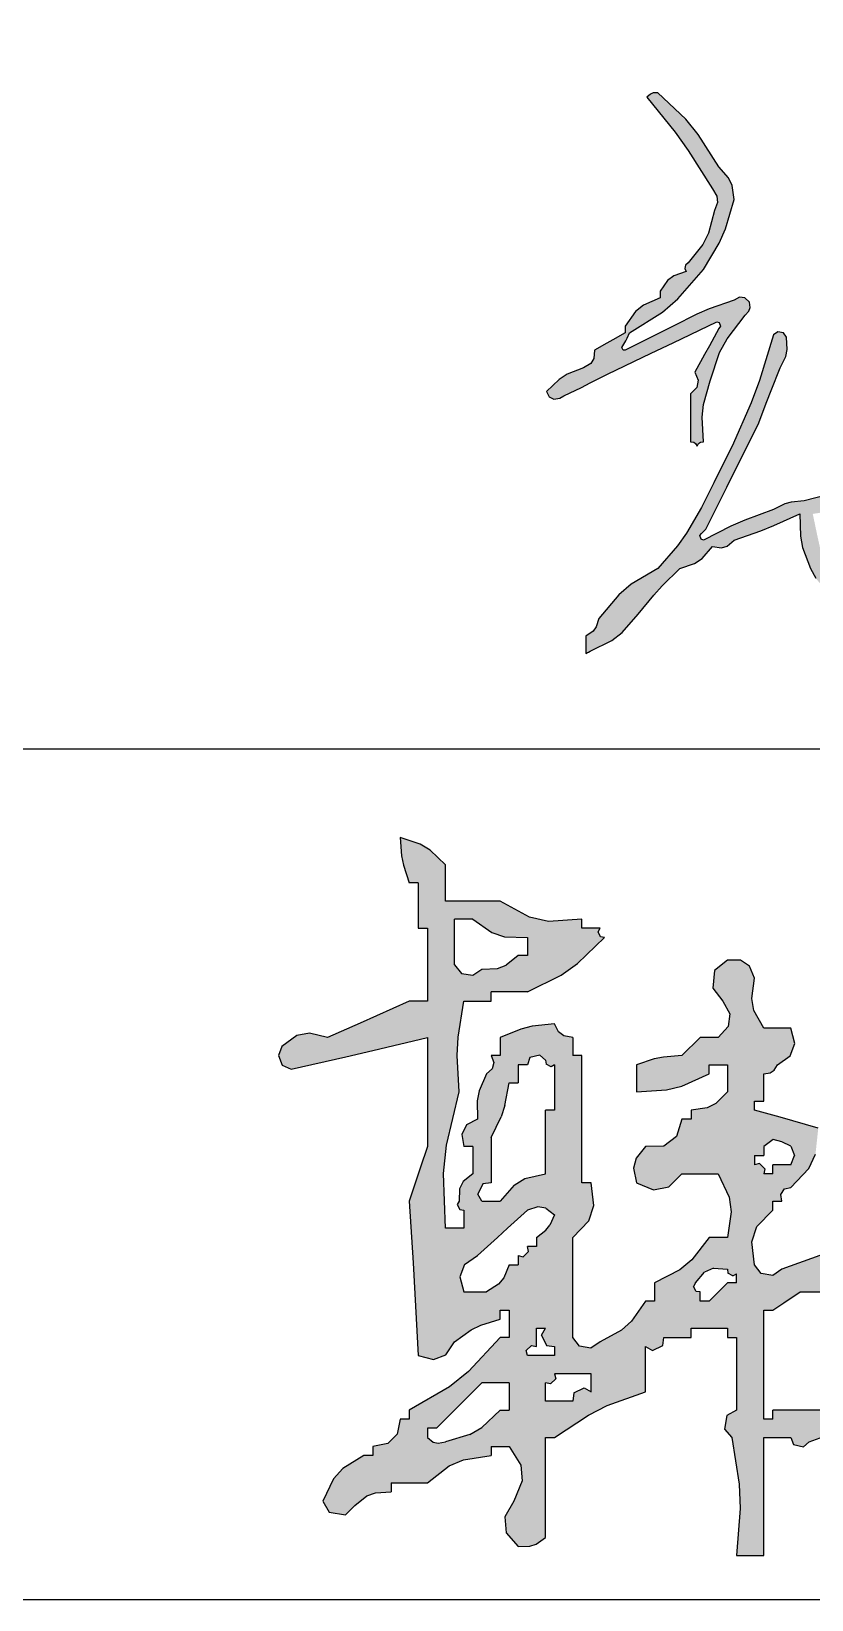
# Model space of a CAD drawing. Extents: x 4981409 to 5298492, y -444687 to -298607.
# Drawn here: x 5072573 to 5073169, y -428054 to -426856 of the extents above; entities that cross this region are included whole.
import ezdxf
from ezdxf.enums import TextEntityAlignment as Align

# ---------------------------------------------------------------- set-up
doc = ezdxf.new("R2010")
doc.units = 0
doc.header["$LTSCALE"] = 1000
doc.header["$MEASUREMENT"] = 0
doc.linetypes.add('2', pattern=[18.5, 12, -3, 0.5, -3])
doc.layers.get('0').update_dxf_attribs({"linetype": 'CONTINUOUS'})
doc.styles.add('sceie', font='sceie.shx', dxfattribs={"width": 0.7, "bigfont": 'sceic.shx'})

# ---------------------------------------------------------------- blocks, each defined once
blk = doc.blocks.new('高苏华')
h = blk.add_hatch(color=256)
h.dxf.hatch_style = 1
h.paths.add_polyline_path([(6.7509, 0.3895), (6.7492, 0.4112), (6.7472, 0.4221), (6.7409, 0.4429), (6.7373, 0.4477), (6.738, 0.454), (6.7426, 0.4579), (6.7869, 0.5146), (6.8099, 0.5424), (6.8576, 0.5963), (6.8627, 0.6021), (6.8648, 0.6057), (6.8676, 0.6129), (6.86, 0.6134), (6.8556, 0.6122), (6.8493, 0.6079), (6.8259, 0.586), (6.8145, 0.5746), (6.7926, 0.5513), (6.7699, 0.5236), (6.7592, 0.5092), (6.7392, 0.4796), (6.7367, 0.478), (6.7329, 0.4799), (6.7326, 0.4829), (6.7281, 0.5072), (6.7239, 0.5194), (6.7126, 0.5413), (6.7071, 0.5495), (6.7048, 0.5539), (6.7009, 0.5629), (6.6962, 0.5629), (6.6939, 0.5629), (6.6892, 0.5629), (6.6892, 0.5443), (6.6892, 0.5349), (6.6892, 0.5162), (6.6905, 0.5162), (6.6912, 0.5162), (6.6925, 0.5162), (6.6925, 0.4989), (6.6925, 0.4902), (6.6925, 0.4729), (6.6939, 0.4729), (6.6945, 0.4729), (6.6959, 0.4729), (6.6959, 0.4596), (6.6959, 0.4529), (6.6959, 0.4396), (6.6984, 0.4385), (6.6993, 0.435), (6.6976, 0.4329), (6.6909, 0.4236), (6.6875, 0.4189), (6.6809, 0.4096), (6.6675, 0.3962), (6.6609, 0.3895), (6.6475, 0.3762), (6.6305, 0.3541), (6.6215, 0.3434), (6.6025, 0.3229), (6.6041, 0.3183), (6.603, 0.3142), (6.5992, 0.3112), (6.5974, 0.3073), (6.5959, 0.3055), (6.5925, 0.3029), (6.5887, 0.2915), (6.5883, 0.2846), (6.5909, 0.2728), (6.5914, 0.2708), (6.5942, 0.2699), (6.5959, 0.2712), (6.6037, 0.2953), (6.6088, 0.3072), (6.6209, 0.3295), (6.6294, 0.3389), (6.6338, 0.3436), (6.6425, 0.3529), (6.6518, 0.357), (6.6565, 0.359), (6.6659, 0.3629), (6.6664, 0.3691), (6.6688, 0.373), (6.6742, 0.3762), (6.6774, 0.3774), (6.6791, 0.3778), (6.6825, 0.3779), (6.6845, 0.3729), (6.6859, 0.3704), (6.6892, 0.3662), (6.6888, 0.3567), (6.6899, 0.3514), (6.6942, 0.3429), (6.6965, 0.3358), (6.6983, 0.3323), (6.7026, 0.3262), (6.7026, 0.2982), (6.7026, 0.2842), (6.7026, 0.2562), (6.7039, 0.2562), (6.7046, 0.2562), (6.7059, 0.2562), (6.7059, 0.2295), (6.7059, 0.2162), (6.7059, 0.1895), (6.7025, 0.185), (6.7004, 0.1829), (6.6959, 0.1795), (6.6966, 0.1751), (6.6949, 0.1715), (6.6909, 0.1695), (6.6784, 0.1485), (6.6713, 0.1384), (6.6559, 0.1195), (6.6483, 0.1065), (6.6455, 0.0992), (6.6425, 0.0845), (6.6459, 0.0811), (6.6475, 0.0795), (6.6509, 0.0761), (6.6698, 0.0792), (6.6795, 0.0828), (6.6959, 0.0928), (6.7005, 0.0957), (6.7037, 0.0965), (6.7092, 0.0961), (6.7103, 0.0868), (6.7107, 0.0822), (6.7109, 0.0728), (6.7091, 0.0707), (6.71, 0.0671), (6.7126, 0.0661), (6.7126, 0.0395), (6.7126, 0.0261), (6.7126, -0.0006), (6.7166, -0.0006), (6.7186, -0.0006), (6.7226, -0.0006), (6.7226, 0.0421), (6.7226, 0.0635), (6.7226, 0.1061), (6.7597, 0.1377), (6.7784, 0.1533), (6.8159, 0.1845), (6.8313, 0.1998), (6.8389, 0.2075), (6.8543, 0.2228), (6.8565, 0.2262), (6.857, 0.2289), (6.8559, 0.2328), (6.8368, 0.2335), (6.8269, 0.2356), (6.8092, 0.2428), (6.7974, 0.253), (6.7921, 0.2594), (6.7842, 0.2728), (6.7695, 0.3018), (6.764, 0.3177), (6.7576, 0.3495), (6.7549, 0.3629), (6.7536, 0.3695), (6.7509, 0.3829), (6.749, 0.3848), (6.749, 0.3877)])
h.paths.add_polyline_path([(6.6859, 0.3895), (6.6855, 0.3949), (6.6877, 0.3988), (6.6925, 0.4012), (6.6951, 0.4022), (6.6974, 0.4016), (6.6992, 0.3995), (6.7026, 0.3866), (6.703, 0.3794), (6.7009, 0.3662), (6.6952, 0.3727), (6.6932, 0.3776), (6.6925, 0.3862), (6.6899, 0.3875), (6.6885, 0.3882)], flags=16)
h.paths.add_polyline_path([(6.7074, 0.3974), (6.7065, 0.4039), (6.7092, 0.4129), (6.7147, 0.4278), (6.7195, 0.4351), (6.7309, 0.4462), (6.7332, 0.4371), (6.7339, 0.4323), (6.7342, 0.4229), (6.7369, 0.4096), (6.7382, 0.4029), (6.7409, 0.3895), (6.743, 0.3791), (6.7433, 0.3735), (6.7426, 0.3629), (6.7452, 0.3562), (6.7466, 0.3529), (6.7492, 0.3462), (6.7531, 0.3304), (6.7545, 0.3224), (6.7559, 0.3062), (6.7611, 0.3009), (6.7631, 0.2969), (6.7642, 0.2895), (6.7693, 0.281), (6.7711, 0.276), (6.7726, 0.2662), (6.781, 0.2579), (6.785, 0.2535), (6.7926, 0.2445), (6.8042, 0.233), (6.813, 0.2286), (6.8293, 0.2262), (6.8316, 0.2234), (6.8324, 0.2214), (6.8326, 0.2178), (6.7942, 0.1801), (6.7737, 0.1622), (6.7309, 0.1295), (6.7279, 0.1257), (6.7238, 0.1245), (6.7192, 0.1261), (6.7205, 0.1448), (6.7202, 0.1543), (6.7176, 0.1728), (6.7171, 0.1835), (6.7174, 0.189), (6.7192, 0.1995), (6.7249, 0.2037), (6.7274, 0.2066), (6.7309, 0.2128), (6.7376, 0.2262), (6.7409, 0.2328), (6.7476, 0.2462), (6.7534, 0.2545), (6.7556, 0.2596), (6.7576, 0.2695), (6.7598, 0.2721), (6.7589, 0.2763), (6.7559, 0.2778), (6.7473, 0.2857), (6.7419, 0.2889), (6.7309, 0.2929), (6.7276, 0.2962), (6.7284, 0.3023), (6.7326, 0.3045), (6.737, 0.3088), (6.7381, 0.3138), (6.7359, 0.3195), (6.7255, 0.3233), (6.7203, 0.3266), (6.7126, 0.3345), (6.7126, 0.3565), (6.7126, 0.3675), (6.7126, 0.3895)], flags=16)
h.paths.add_polyline_path([(6.7109, 0.4462), (6.7097, 0.4483), (6.7083, 0.4492), (6.7059, 0.4496), (6.7059, 0.4629), (6.7059, 0.4696), (6.7059, 0.4829), (6.7046, 0.4829), (6.7039, 0.4829), (6.7026, 0.4829), (6.7026, 0.4989), (6.7026, 0.5069), (6.7026, 0.5229), (6.6986, 0.5244), (6.6969, 0.5294), (6.6992, 0.5329), (6.7016, 0.5332), (6.703, 0.5342), (6.7042, 0.5362), (6.7076, 0.5299), (6.7089, 0.5265), (6.7109, 0.5196), (6.7208, 0.4983), (6.724, 0.4863), (6.7259, 0.4629), (6.719, 0.4571), (6.7159, 0.4536)], flags=16)
h.paths.add_polyline_path([(6.7175, 0.3158), (6.7204, 0.3149), (6.7209, 0.3129), (6.7216, 0.3029), (6.7212, 0.2977), (6.7192, 0.2879), (6.7286, 0.28), (6.7343, 0.2768), (6.7459, 0.2728), (6.7429, 0.2564), (6.7392, 0.2479), (6.7292, 0.2345), (6.7254, 0.2315), (6.7243, 0.2274), (6.7259, 0.2228), (6.7228, 0.2199), (6.7201, 0.219), (6.7159, 0.2195), (6.7159, 0.2422), (6.7159, 0.2535), (6.7159, 0.2762), (6.7146, 0.2762), (6.7139, 0.2762), (6.7126, 0.2762), (6.7126, 0.2909), (6.7126, 0.2982), (6.7126, 0.3129), (6.714, 0.3127), (6.7152, 0.3132), (6.7159, 0.3145)], flags=16)
h.paths.add_polyline_path([(6.7059, 0.1678), (6.7095, 0.1585), (6.7099, 0.1526), (6.7076, 0.1428), (6.7109, 0.1306), (6.7105, 0.123), (6.7059, 0.1111), (6.6892, 0.1012), (6.6805, 0.0968), (6.6625, 0.0895), (6.659, 0.0907), (6.6571, 0.0926), (6.6559, 0.0961), (6.6728, 0.1267), (6.683, 0.1414)], flags=16)
h.paths.add_polyline_path([(6.6904, 0.6051), (6.7092, 0.6213), (6.7074, 0.6251), (6.703, 0.6265), (6.6992, 0.6246), (6.6841, 0.6176), (6.6768, 0.6122), (6.6659, 0.5996), (6.6443, 0.5917), (6.6338, 0.5857), (6.6159, 0.5713), (6.6159, 0.5666), (6.6159, 0.5643), (6.6159, 0.5596), (6.6201, 0.5591), (6.6228, 0.56), (6.6259, 0.5629), (6.6254, 0.5672), (6.6283, 0.5708), (6.6325, 0.5713), (6.644, 0.5744), (6.6498, 0.5773), (6.6592, 0.5846), (6.6803, 0.5977)])
h.paths.add_polyline_path([(6.5012, 0.4933), (6.5158, 0.5262), (6.5169, 0.5329), (6.5172, 0.5362), (6.5175, 0.5429), (6.5164, 0.5494), (6.5123, 0.5535), (6.5058, 0.5546), (6.5022, 0.5531), (6.5005, 0.5501), (6.5008, 0.5463), (6.5047, 0.5378), (6.5047, 0.5314), (6.5008, 0.5229), (6.4888, 0.4989), (6.4828, 0.4869), (6.4708, 0.4629), (6.4511, 0.4286), (6.4404, 0.4118), (6.4175, 0.3795), (6.4102, 0.3679), (6.4057, 0.3624), (6.3958, 0.3529), (6.3966, 0.3485), (6.3948, 0.3449), (6.3908, 0.3429), (6.3825, 0.3343), (6.3793, 0.328), (6.3775, 0.3162), (6.378, 0.3141), (6.3808, 0.3132), (6.3825, 0.3145), (6.4071, 0.3297), (6.4188, 0.339), (6.4392, 0.3595), (6.4445, 0.3595), (6.4472, 0.3595), (6.4525, 0.3595), (6.4517, 0.3551), (6.4535, 0.3516), (6.4575, 0.3495), (6.47, 0.3323), (6.4771, 0.3242), (6.4925, 0.3095), (6.4917, 0.3051), (6.4935, 0.3016), (6.4975, 0.2995), (6.5032, 0.2926), (6.5054, 0.2882), (6.5075, 0.2795), (6.4965, 0.2618), (6.4896, 0.2535), (6.4742, 0.2395), (6.4547, 0.2256), (6.4451, 0.2186), (6.4258, 0.2045), (6.4255, 0.2006), (6.4272, 0.1977), (6.4308, 0.1962), (6.4401, 0.1995), (6.4446, 0.2019), (6.4525, 0.2078), (6.4631, 0.2159), (6.4685, 0.2199), (6.4792, 0.2278), (6.4912, 0.2398), (6.4972, 0.2458), (6.5092, 0.2578), (6.5117, 0.2601), (6.516, 0.2592), (6.5175, 0.2562), (6.5231, 0.2405), (6.5255, 0.2324), (6.5292, 0.2162), (6.5238, 0.2182), (6.5212, 0.2192), (6.5158, 0.2212), (6.5128, 0.2197), (6.5119, 0.2154), (6.5142, 0.2128), (6.5163, 0.2111), (6.5169, 0.2087), (6.5158, 0.2062), (6.5228, 0.2022), (6.5283, 0.2018), (6.5358, 0.2045), (6.541, 0.2131), (6.5415, 0.2203), (6.5375, 0.2295), (6.5306, 0.2482), (6.5282, 0.2581), (6.5258, 0.2778), (6.537, 0.2894), (6.5424, 0.2954), (6.5525, 0.3079), (6.5517, 0.3126), (6.5527, 0.3159), (6.5558, 0.3195), (6.5585, 0.3195), (6.5598, 0.3195), (6.5625, 0.3195), (6.5625, 0.3009), (6.5625, 0.2915), (6.5625, 0.2728), (6.5638, 0.2728), (6.5645, 0.2728), (6.5658, 0.2728), (6.5658, 0.2408), (6.5658, 0.2248), (6.5658, 0.1928), (6.5672, 0.1928), (6.5679, 0.1928), (6.5692, 0.1928), (6.5692, 0.1702), (6.5692, 0.1588), (6.5692, 0.1361), (6.575, 0.1288), (6.5755, 0.1209), (6.5709, 0.1128), (6.5679, 0.1122), (6.5663, 0.1088), (6.5675, 0.1061), (6.5688, 0.1054), (6.5694, 0.1043), (6.5692, 0.1028), (6.5746, 0.1017), (6.5783, 0.1027), (6.5825, 0.1061), (6.5825, 0.1235), (6.5825, 0.1321), (6.5825, 0.1495), (6.5812, 0.1495), (6.5805, 0.1495), (6.5792, 0.1495), (6.5792, 0.1722), (6.5792, 0.1835), (6.5792, 0.2062), (6.5779, 0.2062), (6.5772, 0.2062), (6.5759, 0.2062), (6.5759, 0.2355), (6.5759, 0.2502), (6.5759, 0.2795), (6.5745, 0.2795), (6.5739, 0.2795), (6.5725, 0.2795), (6.5725, 0.2982), (6.5725, 0.3075), (6.5725, 0.3262), (6.5805, 0.3518), (6.5868, 0.3645), (6.6025, 0.3862), (6.6009, 0.3908), (6.6021, 0.3948), (6.6059, 0.3979), (6.6077, 0.4018), (6.6091, 0.4036), (6.6125, 0.4062), (6.6131, 0.413), (6.6138, 0.4164), (6.6159, 0.4229), (6.6105, 0.4239), (6.6068, 0.423), (6.6025, 0.4196), (6.601, 0.4083), (6.5988, 0.4024), (6.5925, 0.3929), (6.5892, 0.3942), (6.5857, 0.3928), (6.5842, 0.3895), (6.5728, 0.3662), (6.5677, 0.3541), (6.5592, 0.3295), (6.5512, 0.3309), (6.5472, 0.3315), (6.5392, 0.3329), (6.5401, 0.326), (6.5388, 0.3214), (6.5342, 0.3162), (6.5298, 0.3057), (6.5255, 0.3006), (6.5158, 0.2945), (6.5041, 0.3141), (6.4969, 0.3233), (6.4808, 0.3395), (6.4703, 0.3491), (6.4656, 0.3552), (6.4592, 0.3679), (6.4641, 0.3776), (6.4677, 0.3822), (6.4758, 0.3895), (6.4774, 0.3941), (6.4763, 0.3982), (6.4725, 0.4012), (6.4547, 0.3888), (6.4464, 0.3812), (6.4325, 0.3645), (6.4226, 0.3589), (6.418, 0.355), (6.4108, 0.3462), (6.4096, 0.3551), (6.413, 0.3618), (6.4208, 0.3662), (6.445, 0.3961), (6.4558, 0.4124), (6.4742, 0.4462), (6.4928, 0.4772)])
h.paths.add_polyline_path([(6.4151, 0.4831), (6.4138, 0.4877), (6.4091, 0.4929), (6.405, 0.4934), (6.4022, 0.4925), (6.3991, 0.4896), (6.3976, 0.483), (6.3985, 0.4784), (6.4025, 0.4729), (6.4071, 0.4713), (6.4111, 0.4725), (6.4141, 0.4762)], flags=17)
h.paths.add_polyline_path([(6.2837, 0.4126), (6.2846, 0.4154), (6.2841, 0.4196), (6.2807, 0.4229), (6.2766, 0.4234), (6.2724, 0.4212), (6.2533, 0.4144), (6.2439, 0.4103), (6.2258, 0.4012), (6.2111, 0.3939), (6.2038, 0.3902), (6.1891, 0.3829), (6.1876, 0.383), (6.1867, 0.3849), (6.1874, 0.3862), (6.1897, 0.3901), (6.1907, 0.3921), (6.1924, 0.3962), (6.2177, 0.412), (6.2295, 0.4221), (6.2491, 0.4446), (6.2609, 0.4646), (6.2657, 0.4756), (6.2724, 0.4979), (6.2708, 0.5088), (6.2681, 0.5146), (6.2608, 0.5229), (6.245, 0.5477), (6.2354, 0.5594), (6.2141, 0.5796), (6.2105, 0.5794), (6.2085, 0.5786), (6.2058, 0.5763), (6.2274, 0.5495), (6.2374, 0.5354), (6.2558, 0.5062), (6.2593, 0.5006), (6.2598, 0.4958), (6.2574, 0.4896), (6.2527, 0.4723), (6.2484, 0.4637), (6.2374, 0.4496), (6.2353, 0.4478), (6.2347, 0.4454), (6.2358, 0.4429), (6.2263, 0.4397), (6.2215, 0.4361), (6.2158, 0.4279), (6.2158, 0.4259), (6.2158, 0.4249), (6.2158, 0.4229), (6.2032, 0.4174), (6.197, 0.4124), (6.1891, 0.4012), (6.1891, 0.3992), (6.1891, 0.3982), (6.1891, 0.3962), (6.1798, 0.3909), (6.1751, 0.3882), (6.1657, 0.3829), (6.1652, 0.3766), (6.1628, 0.3728), (6.1574, 0.3695), (6.1449, 0.3646), (6.1387, 0.3606), (6.1291, 0.3512), (6.1311, 0.3472), (6.1347, 0.3454), (6.1391, 0.3462), (6.1404, 0.3469), (6.1411, 0.3472), (6.1424, 0.3479), (6.1557, 0.3545), (6.1624, 0.3579), (6.1757, 0.3645), (6.209, 0.3806), (6.2257, 0.3886), (6.2591, 0.4045), (6.2611, 0.404), (6.2621, 0.4012), (6.2608, 0.3995), (6.2535, 0.3862), (6.2498, 0.3795), (6.2424, 0.3662), (6.245, 0.3599), (6.2439, 0.3543), (6.2391, 0.3495), (6.2391, 0.3349), (6.2391, 0.3275), (6.2391, 0.3129), (6.2415, 0.3125), (6.2429, 0.3116), (6.2441, 0.3095), (6.2453, 0.3116), (6.2467, 0.3125), (6.2491, 0.3129), (6.248, 0.3316), (6.2491, 0.3415), (6.2541, 0.3595), (6.2613, 0.381), (6.267, 0.3916), (6.2808, 0.4096)])
h.paths.add_polyline_path([(6.3129, 0.3833), (6.3125, 0.3929), (6.3101, 0.3962), (6.3058, 0.3969), (6.3024, 0.3945), (6.2918, 0.3598), (6.2854, 0.3427), (6.2708, 0.3095), (6.2614, 0.2909), (6.2568, 0.2815), (6.2474, 0.2628), (6.2359, 0.243), (6.2291, 0.2335), (6.2141, 0.2162), (6.1938, 0.204), (6.1843, 0.1959), (6.1691, 0.1778), (6.167, 0.1715), (6.1646, 0.1683), (6.1591, 0.1645), (6.1591, 0.1592), (6.1591, 0.1565), (6.1591, 0.1512), (6.1604, 0.1518), (6.1611, 0.1522), (6.1624, 0.1528), (6.179, 0.1611), (6.1869, 0.1672), (6.1991, 0.1812), (6.2111, 0.1957), (6.2174, 0.2028), (6.2308, 0.2162), (6.2422, 0.2199), (6.2479, 0.2237), (6.2558, 0.2328), (6.2627, 0.2319), (6.2672, 0.2332), (6.2724, 0.2378), (6.2928, 0.2449), (6.3028, 0.2489), (6.3225, 0.2578), (6.323, 0.2409), (6.3247, 0.2321), (6.3308, 0.2162), (6.3348, 0.2086), (6.3377, 0.2051), (6.3441, 0.1995), (6.3529, 0.1947), (6.3598, 0.1942), (6.3691, 0.1978), (6.3845, 0.2053), (6.3918, 0.2111), (6.4025, 0.2245), (6.4096, 0.2356), (6.4123, 0.2418), (6.4158, 0.2545), (6.4127, 0.2604), (6.409, 0.2631), (6.4025, 0.2645), (6.3891, 0.2678), (6.3825, 0.2695), (6.3691, 0.2728), (6.3517, 0.2732), (6.3427, 0.2721), (6.3258, 0.2678), (6.3161, 0.2668), (6.3112, 0.2654), (6.3024, 0.2612), (6.2806, 0.2531), (6.2699, 0.2484), (6.2491, 0.2378), (6.2471, 0.2384), (6.2461, 0.2412), (6.2474, 0.2428), (6.2488, 0.2442), (6.2494, 0.2448), (6.2508, 0.2462), (6.2668, 0.2782), (6.2748, 0.2942), (6.2908, 0.3262), (6.2974, 0.3436), (6.3007, 0.3522), (6.3075, 0.3695), (6.3118, 0.3781)])
h.paths.add_polyline_path([(6.3325, 0.2578), (6.3418, 0.2592), (6.3465, 0.2598), (6.3558, 0.2612), (6.3712, 0.2601), (6.379, 0.2591), (6.3941, 0.2562), (6.3968, 0.2535), (6.3981, 0.2522), (6.4008, 0.2495), (6.3986, 0.2418), (6.3969, 0.2379), (6.3925, 0.2312), (6.3836, 0.2214), (6.3784, 0.2169), (6.3675, 0.2095), (6.3632, 0.2051), (6.3582, 0.204), (6.3525, 0.2062), (6.3521, 0.2091), (6.3484, 0.211), (6.3458, 0.2095), (6.3466, 0.2139), (6.3448, 0.2175), (6.3408, 0.2195), (6.3374, 0.2348), (6.3357, 0.2425)], flags=16)
for p, q in [((6.2085, 0.5786), (6.2058, 0.5763)), ((6.2058, 0.5763), (6.2274, 0.5495)), ((6.2105, 0.5794), (6.2085, 0.5786)), ((6.2141, 0.5796), (6.2105, 0.5794)), ((6.2354, 0.5594), (6.2141, 0.5796)), ((6.245, 0.5477), (6.2354, 0.5594)), ((6.2274, 0.5495), (6.2374, 0.5354)), ((6.2608, 0.5229), (6.245, 0.5477)), ((6.2374, 0.5354), (6.2558, 0.5062)), ((6.2681, 0.5146), (6.2608, 0.5229)), ((6.2558, 0.5062), (6.2593, 0.5006)), ((6.2708, 0.5088), (6.2681, 0.5146)), ((6.2724, 0.4979), (6.2708, 0.5088)), ((6.2598, 0.4958), (6.2574, 0.4896)), ((6.2593, 0.5006), (6.2598, 0.4958)), ((6.2657, 0.4756), (6.2724, 0.4979)), ((6.2574, 0.4896), (6.2527, 0.4723)), ((6.2527, 0.4723), (6.2484, 0.4637)), ((6.2609, 0.4646), (6.2657, 0.4756)), ((6.2484, 0.4637), (6.2374, 0.4496)), ((6.2491, 0.4446), (6.2609, 0.4646)), ((6.2295, 0.4221), (6.2491, 0.4446)), ((6.2353, 0.4478), (6.2347, 0.4454)), ((6.2347, 0.4454), (6.2358, 0.4429)), ((6.2374, 0.4496), (6.2353, 0.4478)), ((6.2215, 0.4361), (6.2158, 0.4279)), ((6.2263, 0.4397), (6.2215, 0.4361)), ((6.2358, 0.4429), (6.2263, 0.4397)), ((6.2158, 0.4229), (6.2032, 0.4174)), ((6.2158, 0.4279), (6.2158, 0.4259)), ((6.2158, 0.4259), (6.2158, 0.4249)), ((6.2158, 0.4249), (6.2158, 0.4229)), ((6.2177, 0.412), (6.2295, 0.4221)), ((6.2724, 0.4212), (6.2533, 0.4144)), ((6.2766, 0.4234), (6.2724, 0.4212)), ((6.2807, 0.4229), (6.2766, 0.4234)), ((6.2841, 0.4196), (6.2807, 0.4229)), ((6.2846, 0.4154), (6.2841, 0.4196)), ((6.197, 0.4124), (6.1891, 0.4012)), ((6.1924, 0.3962), (6.2177, 0.412)), ((6.2032, 0.4174), (6.197, 0.4124)), ((6.2439, 0.4103), (6.2258, 0.4012)), ((6.2533, 0.4144), (6.2439, 0.4103)), ((6.267, 0.3916), (6.2808, 0.4096)), ((6.2808, 0.4096), (6.2837, 0.4126)), ((6.2837, 0.4126), (6.2846, 0.4154)), ((6.1891, 0.3962), (6.1798, 0.3909)), ((6.1891, 0.4012), (6.1891, 0.3992)), ((6.1891, 0.3992), (6.1891, 0.3982)), ((6.1891, 0.3982), (6.1891, 0.3962)), ((6.1907, 0.3921), (6.1924, 0.3962)), ((6.2258, 0.4012), (6.2111, 0.3939)), ((6.2257, 0.3886), (6.2591, 0.4045)), ((6.2608, 0.3995), (6.2535, 0.3862)), ((6.2591, 0.4045), (6.2611, 0.404)), ((6.2621, 0.4012), (6.2608, 0.3995)), ((6.2611, 0.404), (6.2621, 0.4012)), ((6.3058, 0.3969), (6.3024, 0.3945)), ((6.3101, 0.3962), (6.3058, 0.3969)), ((6.3125, 0.3929), (6.3101, 0.3962)), ((6.1751, 0.3882), (6.1657, 0.3829)), ((6.1798, 0.3909), (6.1751, 0.3882)), ((6.1867, 0.3849), (6.1874, 0.3862)), ((6.1876, 0.383), (6.1867, 0.3849)), ((6.1874, 0.3862), (6.1897, 0.3901)), ((6.2038, 0.3902), (6.1891, 0.3829)), ((6.1897, 0.3901), (6.1907, 0.3921)), ((6.2111, 0.3939), (6.2038, 0.3902)), ((6.209, 0.3806), (6.2257, 0.3886)), ((6.2535, 0.3862), (6.2498, 0.3795)), ((6.2613, 0.381), (6.267, 0.3916)), ((6.3024, 0.3945), (6.2918, 0.3598)), ((6.3129, 0.3833), (6.3125, 0.3929)), ((6.1628, 0.3728), (6.1574, 0.3695)), ((6.1652, 0.3766), (6.1628, 0.3728)), ((6.1657, 0.3829), (6.1652, 0.3766)), ((6.1757, 0.3645), (6.209, 0.3806)), ((6.1891, 0.3829), (6.1876, 0.383)), ((6.2498, 0.3795), (6.2424, 0.3662)), ((6.2541, 0.3595), (6.2613, 0.381)), ((6.3075, 0.3695), (6.3118, 0.3781)), ((6.3118, 0.3781), (6.3129, 0.3833)), ((6.1387, 0.3606), (6.1291, 0.3512)), ((6.1449, 0.3646), (6.1387, 0.3606)), ((6.1574, 0.3695), (6.1449, 0.3646)), ((6.1624, 0.3579), (6.1757, 0.3645)), ((6.2424, 0.3662), (6.245, 0.3599)), ((6.245, 0.3599), (6.2439, 0.3543)), ((6.2491, 0.3415), (6.2541, 0.3595)), ((6.2918, 0.3598), (6.2854, 0.3427)), ((6.3007, 0.3522), (6.3075, 0.3695)), ((6.1291, 0.3512), (6.1311, 0.3472)), ((6.1411, 0.3472), (6.1424, 0.3479)), ((6.1424, 0.3479), (6.1557, 0.3545)), ((6.1557, 0.3545), (6.1624, 0.3579)), ((6.2439, 0.3543), (6.2391, 0.3495)), ((6.2391, 0.3495), (6.2391, 0.3349)), ((6.2974, 0.3436), (6.3007, 0.3522)), ((6.1311, 0.3472), (6.1347, 0.3454)), ((6.1347, 0.3454), (6.1391, 0.3462)), ((6.1391, 0.3462), (6.1404, 0.3469)), ((6.1404, 0.3469), (6.1411, 0.3472)), ((6.248, 0.3316), (6.2491, 0.3415)), ((6.2854, 0.3427), (6.2708, 0.3095)), ((6.2908, 0.3262), (6.2974, 0.3436)), ((6.2391, 0.3349), (6.2391, 0.3275)), ((6.2391, 0.3275), (6.2391, 0.3129)), ((6.2491, 0.3129), (6.248, 0.3316)), ((6.2748, 0.2942), (6.2908, 0.3262)), ((6.2391, 0.3129), (6.2415, 0.3125)), ((6.2415, 0.3125), (6.2429, 0.3116)), ((6.2429, 0.3116), (6.2441, 0.3095)), ((6.2441, 0.3095), (6.2453, 0.3116)), ((6.2453, 0.3116), (6.2467, 0.3125)), ((6.2467, 0.3125), (6.2491, 0.3129)), ((6.2708, 0.3095), (6.2614, 0.2909)), ((6.2614, 0.2909), (6.2568, 0.2815)), ((6.2668, 0.2782), (6.2748, 0.2942)), ((6.2568, 0.2815), (6.2474, 0.2628)), ((6.2508, 0.2462), (6.2668, 0.2782)), ((6.3112, 0.2654), (6.3024, 0.2612)), ((6.3161, 0.2668), (6.3112, 0.2654)), ((6.3258, 0.2678), (6.3161, 0.2668)), ((6.3427, 0.2721), (6.3258, 0.2678)), ((6.2474, 0.2628), (6.2359, 0.243)), ((6.2806, 0.2531), (6.2699, 0.2484)), ((6.3024, 0.2612), (6.2806, 0.2531)), ((6.3028, 0.2489), (6.3225, 0.2578)), ((6.3225, 0.2578), (6.323, 0.2409)), ((6.2359, 0.243), (6.2291, 0.2335)), ((6.2461, 0.2412), (6.2474, 0.2428)), ((6.2471, 0.2384), (6.2461, 0.2412)), ((6.2474, 0.2428), (6.2488, 0.2442)), ((6.2488, 0.2442), (6.2494, 0.2448)), ((6.2699, 0.2484), (6.2491, 0.2378)), ((6.2494, 0.2448), (6.2508, 0.2462)), ((6.2724, 0.2378), (6.2928, 0.2449)), ((6.2928, 0.2449), (6.3028, 0.2489)), ((6.323, 0.2409), (6.3247, 0.2321)), ((6.2291, 0.2335), (6.2141, 0.2162)), ((6.2491, 0.2378), (6.2471, 0.2384)), ((6.2479, 0.2237), (6.2558, 0.2328)), ((6.2558, 0.2328), (6.2627, 0.2319)), ((6.2627, 0.2319), (6.2672, 0.2332)), ((6.2672, 0.2332), (6.2724, 0.2378)), ((6.3247, 0.2321), (6.3308, 0.2162)), ((6.2141, 0.2162), (6.1938, 0.204)), ((6.2174, 0.2028), (6.2308, 0.2162)), ((6.2308, 0.2162), (6.2422, 0.2199)), ((6.2422, 0.2199), (6.2479, 0.2237)), ((6.3308, 0.2162), (6.3348, 0.2086)), ((6.1938, 0.204), (6.1843, 0.1959)), ((6.1843, 0.1959), (6.1691, 0.1778)), ((6.1991, 0.1812), (6.2111, 0.1957)), ((6.2111, 0.1957), (6.2174, 0.2028)), ((6.1869, 0.1672), (6.1991, 0.1812)), ((6.1646, 0.1683), (6.1591, 0.1645)), ((6.167, 0.1715), (6.1646, 0.1683)), ((6.1691, 0.1778), (6.167, 0.1715)), ((6.1591, 0.1645), (6.1591, 0.1592)), ((6.1591, 0.1592), (6.1591, 0.1565)), ((6.1591, 0.1565), (6.1591, 0.1512)), ((6.1624, 0.1528), (6.179, 0.1611)), ((6.179, 0.1611), (6.1869, 0.1672)), ((6.1591, 0.1512), (6.1604, 0.1518)), ((6.1604, 0.1518), (6.1611, 0.1522)), ((6.1611, 0.1522), (6.1624, 0.1528))]:
    blk.add_line(p, q)
blk = doc.blocks.new('韩超')
h = blk.add_hatch(color=256)
h.dxf.hatch_style = 1
h.paths.add_polyline_path([(0.787849, 0.514197), (0.777955, 0.527898), (0.77346, 0.562754), (0.78123, 0.586063), (0.805739, 0.61125), (0.805739, 0.625142), (0.819631, 0.625142), (0.818004, 0.635027), (0.823773, 0.643681), (0.833523, 0.64598), (0.860867, 0.674873), (0.870953, 0.696725), (0.875199, 0.736279), (0.836353, 0.74757), (0.816903, 0.753127), (0.777955, 0.764063), (0.777955, 0.777955), (0.791847, 0.777955), (0.791847, 0.819631), (0.801775, 0.820971), (0.80763, 0.824875), (0.812685, 0.833523), (0.832189, 0.847055), (0.839321, 0.866071), (0.833523, 0.889091), (0.791847, 0.889091), (0.776856, 0.916298), (0.7735, 0.934755), (0.777955, 0.965498), (0.770329, 0.984025), (0.756314, 0.993368), (0.736279, 0.993282), (0.716867, 0.977277), (0.713907, 0.950644), (0.729333, 0.930768), (0.740061, 0.911103), (0.737625, 0.891618), (0.722387, 0.875199), (0.694603, 0.875199), (0.683489, 0.864086), (0.677932, 0.858529), (0.666819, 0.847415), (0.638572, 0.845181), (0.624291, 0.842325), (0.597358, 0.833523), (0.597358, 0.791847), (0.643081, 0.794876), (0.666726, 0.800787), (0.708495, 0.819631), (0.708495, 0.833523), (0.736279, 0.833523), (0.736279, 0.791847), (0.718733, 0.774249), (0.705317, 0.767541), (0.680711, 0.764063), (0.680711, 0.750171), (0.666819, 0.750171), (0.658732, 0.72359), (0.639033, 0.708815), (0.61125, 0.708495), (0.596777, 0.690733), (0.592946, 0.675409), (0.597358, 0.652926), (0.623512, 0.642026), (0.64687, 0.646697), (0.666819, 0.666819), (0.722387, 0.666819), (0.738834, 0.631134), (0.742077, 0.608437), (0.736279, 0.569574), (0.708495, 0.569574), (0.682162, 0.535076), (0.663824, 0.519794), (0.625142, 0.500114), (0.625142, 0.47233), (0.61125, 0.47233), (0.589715, 0.441777), (0.574435, 0.428025), (0.54179, 0.409816), (0.527664, 0.400538), (0.510468, 0.403404), (0.500114, 0.416762), (0.500114, 0.569574), (0.524623, 0.594762), (0.532393, 0.618071), (0.527898, 0.652926), (0.514006, 0.652926), (0.514006, 0.847415), (0.500114, 0.847415), (0.500114, 0.875199), (0.486416, 0.877514), (0.478388, 0.883536), (0.47233, 0.896037), (0.438162, 0.892345), (0.420863, 0.888021), (0.388977, 0.875199), (0.388977, 0.847415), (0.375085, 0.847415), (0.379444, 0.836821), (0.376971, 0.826928), (0.368139, 0.819631), (0.356965, 0.793593), (0.353947, 0.778504), (0.354247, 0.750171), (0.337644, 0.741703), (0.330222, 0.726858), (0.333409, 0.708495), (0.347301, 0.708495), (0.347301, 0.666819), (0.332737, 0.655189), (0.327028, 0.643772), (0.326463, 0.625142), (0.32344, 0.619715), (0.327253, 0.612088), (0.333409, 0.61125), (0.333409, 0.583466), (0.305625, 0.583466), (0.302565, 0.667178), (0.306887, 0.710398), (0.326463, 0.791847), (0.3234, 0.8474), (0.32482, 0.875797), (0.333409, 0.930768), (0.375085, 0.930768), (0.375085, 0.94466), (0.430654, 0.94466), (0.482374, 0.970498), (0.50707, 0.987931), (0.548736, 1.028012), (0.542559, 1.028676), (0.538615, 1.036564), (0.54179, 1.041904), (0.514006, 1.041904), (0.514006, 1.055796), (0.462884, 1.052445), (0.433869, 1.058893), (0.388977, 1.08358), (0.305625, 1.08358), (0.305625, 1.139148), (0.281985, 1.161307), (0.266841, 1.170393), (0.236165, 1.180825), (0.238399, 1.152578), (0.241255, 1.138297), (0.250057, 1.111364), (0.263949, 1.111364), (0.263949, 1.041904), (0.277841, 1.041904), (0.277841, 0.930768), (0.250057, 0.930768), (0.200194, 0.90821), (0.175186, 0.897095), (0.125028, 0.875199), (0.097454, 0.881715), (0.078516, 0.877928), (0.055568, 0.861307), (0.050109, 0.847376), (0.0559, 0.8329), (0.06946, 0.826577), (0.152955, 0.845407), (0.194635, 0.855133), (0.277841, 0.875199), (0.277841, 0.708495), (0.266727, 0.675154), (0.261171, 0.658483), (0.250057, 0.625142), (0.255939, 0.530696), (0.258718, 0.483462), (0.263949, 0.388977), (0.286969, 0.38318), (0.305985, 0.390311), (0.319517, 0.409816), (0.344599, 0.428141), (0.359268, 0.435475), (0.388977, 0.444546), (0.388977, 0.458438), (0.40287, 0.458438), (0.40287, 0.416762), (0.388977, 0.416762), (0.340729, 0.364454), (0.31168, 0.341215), (0.250057, 0.305625), (0.250057, 0.291733), (0.236165, 0.291733), (0.231424, 0.268639), (0.217583, 0.254798), (0.194489, 0.250057), (0.194489, 0.236165), (0.180597, 0.236165), (0.148793, 0.216524), (0.134276, 0.200394), (0.118082, 0.166705), (0.127514, 0.14947), (0.152825, 0.145854), (0.166705, 0.159759), (0.185336, 0.17447), (0.198563, 0.17943), (0.222273, 0.180597), (0.222273, 0.194489), (0.277841, 0.194489), (0.311245, 0.220472), (0.333233, 0.229896), (0.375085, 0.236165), (0.375085, 0.250057), (0.40287, 0.250057), (0.420685, 0.221738), (0.422698, 0.197582), (0.409816, 0.166705), (0.396068, 0.142401), (0.398473, 0.118345), (0.416762, 0.097244), (0.43433, 0.097627), (0.444154, 0.100901), (0.458438, 0.111136), (0.458438, 0.263949), (0.47233, 0.263949), (0.524193, 0.298154), (0.552768, 0.312442), (0.61125, 0.333409), (0.61125, 0.40287), (0.621931, 0.39652), (0.637706, 0.404407), (0.639034, 0.416762), (0.680711, 0.416762), (0.680711, 0.430654), (0.736279, 0.430654), (0.736279, 0.416762), (0.750171, 0.416762), (0.750171, 0.305625), (0.735269, 0.297653), (0.731714, 0.276323), (0.743225, 0.263949), (0.754517, 0.192544), (0.755945, 0.155413), (0.750171, 0.083352), (0.791847, 0.083352), (0.791847, 0.263949), (0.833523, 0.263949), (0.837499, 0.253205), (0.852744, 0.249394), (0.861307, 0.257003), (0.883535, 0.265338), (0.894648, 0.269506), (0.916876, 0.277841), (0.916876, 0.291733), (0.94466, 0.291733), (0.969894, 0.324902), (0.982398, 0.341574), (1.007174, 0.375085), (1.032146, 0.402761), (1.041693, 0.421855), (1.04885, 0.458438), (1.055218, 0.477023), (1.053221, 0.491001), (1.041904, 0.50706), (0.972444, 0.54179), (0.910919, 0.546316), (0.877697, 0.541786), (0.819631, 0.520952), (0.805828, 0.5112)])
h.paths.add_polyline_path([(0.791847, 0.458438), (0.805739, 0.458438), (0.82241, 0.469551), (0.847415, 0.486222), (1.000228, 0.486222), (1.003038, 0.45197), (0.997988, 0.431769), (0.97939, 0.40287), (0.948039, 0.36501), (0.929334, 0.347744), (0.889091, 0.319517), (0.889091, 0.305625), (0.805739, 0.305625), (0.805739, 0.291733), (0.791847, 0.291733)], flags=16)
h.paths.add_polyline_path([(0.750171, 0.500114), (0.736279, 0.500114), (0.725165, 0.489), (0.719608, 0.483443), (0.708495, 0.47233), (0.694603, 0.47233), (0.694603, 0.486222), (0.688447, 0.48706), (0.684633, 0.494686), (0.687657, 0.500114), (0.701182, 0.516386), (0.715167, 0.52238), (0.736279, 0.520952), (0.736943, 0.514775), (0.744831, 0.510831), (0.750171, 0.514006)], flags=16)
h.paths.add_polyline_path([(0.791847, 0.666819), (0.793521, 0.674497), (0.785633, 0.682384), (0.777955, 0.680711), (0.777955, 0.694603), (0.791847, 0.694603), (0.792194, 0.70849), (0.806202, 0.718996), (0.819631, 0.715441), (0.833192, 0.709118), (0.838982, 0.694641), (0.833523, 0.680711), (0.805739, 0.680711), (0.805739, 0.666819)], flags=16)
h.paths.add_polyline_path([(0.527898, 0.361193), (0.527898, 0.333409), (0.517217, 0.339759), (0.501443, 0.331871), (0.500114, 0.319517), (0.458438, 0.319517), (0.458438, 0.347301), (0.466116, 0.345628), (0.474003, 0.353515), (0.47233, 0.361193)], flags=16)
h.paths.add_polyline_path([(0.47233, 0.40287), (0.47233, 0.388977), (0.430654, 0.388977), (0.42898, 0.396656), (0.436867, 0.404543), (0.444546, 0.40287), (0.444546, 0.430654), (0.458438, 0.430654), (0.452088, 0.419973), (0.459976, 0.404198)], flags=16)
h.paths.add_polyline_path([(0.47233, 0.604304), (0.464836, 0.588169), (0.458643, 0.580427), (0.444546, 0.569574), (0.444546, 0.555682), (0.430654, 0.555682), (0.432327, 0.548004), (0.42444, 0.540117), (0.416762, 0.54179), (0.416762, 0.527898), (0.40287, 0.527898), (0.39467, 0.507807), (0.386422, 0.49791), (0.368139, 0.486222), (0.333409, 0.486222), (0.327612, 0.509242), (0.334743, 0.528258), (0.354247, 0.54179), (0.384775, 0.569612), (0.400056, 0.583504), (0.430654, 0.61125), (0.446814, 0.616197), (0.458647, 0.614224)], flags=16)
h.paths.add_polyline_path([(0.458438, 0.666819), (0.426908, 0.659351), (0.410404, 0.649448), (0.388977, 0.625142), (0.361193, 0.625142), (0.354844, 0.635823), (0.362731, 0.651598), (0.375085, 0.652926), (0.375085, 0.722387), (0.390598, 0.753922), (0.396359, 0.771203), (0.40287, 0.805739), (0.416762, 0.805739), (0.416762, 0.833523), (0.430654, 0.833523), (0.434629, 0.844267), (0.449874, 0.848078), (0.458438, 0.840469), (0.459102, 0.834292), (0.466989, 0.830348), (0.47233, 0.833523), (0.47233, 0.764063), (0.458438, 0.764063)], flags=16)
h.paths.add_polyline_path([(0.40287, 0.347301), (0.40287, 0.305625), (0.388977, 0.305625), (0.360889, 0.27915), (0.342496, 0.268422), (0.305625, 0.257003), (0.294367, 0.254885), (0.286778, 0.256782), (0.277841, 0.263949), (0.277841, 0.277841), (0.291733, 0.277841), (0.319459, 0.305683), (0.333352, 0.319575), (0.361193, 0.347301)], flags=16)
h.paths.add_polyline_path([(0.430654, 1.000228), (0.416762, 1.000228), (0.39813, 0.985517), (0.384903, 0.980557), (0.361193, 0.97939), (0.347067, 0.970112), (0.329871, 0.972978), (0.319517, 0.986336), (0.319517, 1.055796), (0.347301, 1.055796), (0.376072, 1.035613), (0.395527, 1.029128), (0.430654, 1.028012)], flags=16)
for p, q in [((0.266841, 1.170393), (0.236165, 1.180825)), ((0.236165, 1.180825), (0.238399, 1.152578)), ((0.238399, 1.152578), (0.241255, 1.138297)), ((0.281985, 1.161307), (0.266841, 1.170393)), ((0.305625, 1.139148), (0.281985, 1.161307)), ((0.241255, 1.138297), (0.250057, 1.111364)), ((0.305625, 1.08358), (0.305625, 1.139148)), ((0.263949, 1.111364), (0.250057, 1.111364)), ((0.263949, 1.111364), (0.263949, 1.041904)), ((0.388977, 1.08358), (0.305625, 1.08358)), ((0.433869, 1.058893), (0.388977, 1.08358)), ((0.319517, 0.986336), (0.319517, 1.055796)), ((0.347301, 1.055796), (0.319517, 1.055796)), ((0.347301, 1.055796), (0.376072, 1.035613)), ((0.462884, 1.052445), (0.433869, 1.058893)), ((0.514006, 1.055796), (0.462884, 1.052445)), ((0.514006, 1.041904), (0.514006, 1.055796)), ((0.263949, 1.041904), (0.277841, 1.041904)), ((0.277841, 1.041904), (0.277841, 0.930768)), ((0.376072, 1.035613), (0.395527, 1.029128)), ((0.54179, 1.041904), (0.514006, 1.041904)), ((0.538615, 1.036564), (0.54179, 1.041904)), ((0.542559, 1.028676), (0.538615, 1.036564)), ((0.395527, 1.029128), (0.430654, 1.028012)), ((0.430654, 1.028012), (0.430654, 1.000228)), ((0.50707, 0.987931), (0.548736, 1.028012)), ((0.548736, 1.028012), (0.542559, 1.028676)), ((0.319517, 0.986336), (0.329871, 0.972978)), ((0.384903, 0.980557), (0.39813, 0.985517)), ((0.416762, 1.000228), (0.39813, 0.985517)), ((0.430654, 1.000228), (0.416762, 1.000228)), ((0.482374, 0.970498), (0.50707, 0.987931)), ((0.736279, 0.993282), (0.716867, 0.977277)), ((0.756314, 0.993368), (0.736279, 0.993282)), ((0.770329, 0.984025), (0.756314, 0.993368)), ((0.777955, 0.965498), (0.770329, 0.984025)), ((0.329871, 0.972978), (0.347067, 0.970112)), ((0.347067, 0.970112), (0.361193, 0.97939)), ((0.361193, 0.97939), (0.384903, 0.980557)), ((0.430654, 0.94466), (0.482374, 0.970498)), ((0.716867, 0.977277), (0.713907, 0.950644)), ((0.7735, 0.934755), (0.777955, 0.965498)), ((0.375085, 0.930768), (0.375085, 0.94466)), ((0.430654, 0.94466), (0.375085, 0.94466)), ((0.713907, 0.950644), (0.729333, 0.930768)), ((0.776856, 0.916298), (0.7735, 0.934755)), ((0.250057, 0.930768), (0.200194, 0.90821)), ((0.277841, 0.930768), (0.250057, 0.930768)), ((0.32482, 0.875797), (0.333409, 0.930768)), ((0.333409, 0.930768), (0.375085, 0.930768)), ((0.729333, 0.930768), (0.740061, 0.911103)), ((0.740061, 0.911103), (0.737625, 0.891618)), ((0.791847, 0.889091), (0.776856, 0.916298)), ((0.175186, 0.897095), (0.125028, 0.875199)), ((0.200194, 0.90821), (0.175186, 0.897095)), ((0.420863, 0.888021), (0.388977, 0.875199)), ((0.438162, 0.892345), (0.420863, 0.888021)), ((0.47233, 0.896037), (0.438162, 0.892345)), ((0.478388, 0.883536), (0.47233, 0.896037)), ((0.737625, 0.891618), (0.722387, 0.875199)), ((0.833523, 0.889091), (0.791847, 0.889091)), ((0.839321, 0.866071), (0.833523, 0.889091)), ((0.078516, 0.877928), (0.055568, 0.861307)), ((0.097454, 0.881715), (0.078516, 0.877928)), ((0.125028, 0.875199), (0.097454, 0.881715)), ((0.194635, 0.855133), (0.277841, 0.875199)), ((0.277841, 0.875199), (0.277841, 0.708495)), ((0.3234, 0.8474), (0.32482, 0.875797)), ((0.388977, 0.875199), (0.388977, 0.847415)), ((0.486416, 0.877514), (0.478388, 0.883536)), ((0.500114, 0.875199), (0.486416, 0.877514)), ((0.500114, 0.875199), (0.500114, 0.847415)), ((0.683489, 0.864086), (0.677932, 0.858529)), ((0.694603, 0.875199), (0.683489, 0.864086)), ((0.722387, 0.875199), (0.694603, 0.875199)), ((0.832189, 0.847055), (0.839321, 0.866071)), ((0.055568, 0.861307), (0.050109, 0.847376)), ((0.050109, 0.847376), (0.0559, 0.8329)), ((0.06946, 0.826577), (0.152955, 0.845407)), ((0.152955, 0.845407), (0.194635, 0.855133)), ((0.326463, 0.791847), (0.3234, 0.8474)), ((0.388977, 0.847415), (0.375085, 0.847415)), ((0.375085, 0.847415), (0.379444, 0.836821)), ((0.434629, 0.844267), (0.430654, 0.833523)), ((0.449874, 0.848078), (0.434629, 0.844267)), ((0.458438, 0.840469), (0.449874, 0.848078)), ((0.458438, 0.840469), (0.459102, 0.834292)), ((0.514006, 0.847415), (0.500114, 0.847415)), ((0.514006, 0.652926), (0.514006, 0.847415)), ((0.624291, 0.842325), (0.597358, 0.833523)), ((0.638572, 0.845181), (0.624291, 0.842325)), ((0.666819, 0.847415), (0.638572, 0.845181)), ((0.677932, 0.858529), (0.666819, 0.847415)), ((0.812685, 0.833523), (0.832189, 0.847055)), ((0.0559, 0.8329), (0.06946, 0.826577)), ((0.368139, 0.819631), (0.356965, 0.793593)), ((0.376971, 0.826928), (0.368139, 0.819631)), ((0.379444, 0.836821), (0.376971, 0.826928)), ((0.416762, 0.833523), (0.416762, 0.805739)), ((0.430654, 0.833523), (0.416762, 0.833523)), ((0.466989, 0.830348), (0.459102, 0.834292)), ((0.47233, 0.833523), (0.466989, 0.830348)), ((0.47233, 0.833523), (0.47233, 0.764063)), ((0.597358, 0.833523), (0.597358, 0.791847)), ((0.666726, 0.800787), (0.708495, 0.819631)), ((0.708495, 0.833523), (0.736279, 0.833523)), ((0.708495, 0.819631), (0.708495, 0.833523)), ((0.736279, 0.833523), (0.736279, 0.791847)), ((0.791847, 0.819631), (0.801775, 0.820971)), ((0.791847, 0.777955), (0.791847, 0.819631)), ((0.801775, 0.820971), (0.80763, 0.824875)), ((0.80763, 0.824875), (0.812685, 0.833523)), ((0.306887, 0.710398), (0.326463, 0.791847)), ((0.356965, 0.793593), (0.353947, 0.778504)), ((0.396359, 0.771203), (0.40287, 0.805739)), ((0.40287, 0.805739), (0.416762, 0.805739)), ((0.597358, 0.791847), (0.643081, 0.794876)), ((0.643081, 0.794876), (0.666726, 0.800787)), ((0.736279, 0.791847), (0.718733, 0.774249)), ((0.353947, 0.778504), (0.354247, 0.750171)), ((0.396359, 0.771203), (0.390598, 0.753922)), ((0.705317, 0.767541), (0.680711, 0.764063)), ((0.718733, 0.774249), (0.705317, 0.767541)), ((0.777955, 0.777955), (0.791847, 0.777955)), ((0.777955, 0.764063), (0.777955, 0.777955)), ((0.354247, 0.750171), (0.337644, 0.741703)), ((0.375085, 0.722387), (0.390598, 0.753922)), ((0.47233, 0.764063), (0.458438, 0.764063)), ((0.458438, 0.666819), (0.458438, 0.764063)), ((0.666819, 0.750171), (0.658732, 0.72359)), ((0.680711, 0.750171), (0.666819, 0.750171)), ((0.680711, 0.764063), (0.680711, 0.750171)), ((0.816903, 0.753127), (0.777955, 0.764063)), ((0.836353, 0.74757), (0.816903, 0.753127)), ((0.875199, 0.736279), (0.836353, 0.74757)), ((0.337644, 0.741703), (0.330222, 0.726858)), ((0.330222, 0.726858), (0.333409, 0.708495)), ((0.375085, 0.722387), (0.375085, 0.652926)), ((0.658732, 0.72359), (0.639033, 0.708815)), ((0.806202, 0.718996), (0.792194, 0.70849)), ((0.819631, 0.715441), (0.806202, 0.718996)), ((0.277841, 0.708495), (0.266727, 0.675154)), ((0.302565, 0.667178), (0.306887, 0.710398)), ((0.347301, 0.708495), (0.333409, 0.708495)), ((0.347301, 0.708495), (0.347301, 0.666819)), ((0.61125, 0.708495), (0.596777, 0.690733)), ((0.639033, 0.708815), (0.61125, 0.708495)), ((0.792194, 0.70849), (0.791847, 0.694603)), ((0.833192, 0.709118), (0.819631, 0.715441)), ((0.833192, 0.709118), (0.838982, 0.694641)), ((0.860867, 0.674873), (0.870953, 0.696725)), ((0.266727, 0.675154), (0.261171, 0.658483)), ((0.596777, 0.690733), (0.592946, 0.675409)), ((0.592946, 0.675409), (0.597358, 0.652926)), ((0.777955, 0.694603), (0.777955, 0.680711)), ((0.777955, 0.694603), (0.791847, 0.694603)), ((0.785633, 0.682384), (0.777955, 0.680711)), ((0.785633, 0.682384), (0.793521, 0.674497)), ((0.793521, 0.674497), (0.791847, 0.666819)), ((0.833523, 0.680711), (0.805739, 0.680711)), ((0.805739, 0.666819), (0.805739, 0.680711)), ((0.833523, 0.680711), (0.838982, 0.694641)), ((0.833523, 0.64598), (0.860867, 0.674873)), ((0.261171, 0.658483), (0.250057, 0.625142)), ((0.305625, 0.583466), (0.302565, 0.667178)), ((0.332737, 0.655189), (0.327028, 0.643772)), ((0.347301, 0.666819), (0.332737, 0.655189)), ((0.362731, 0.651598), (0.354844, 0.635823)), ((0.375085, 0.652926), (0.362731, 0.651598)), ((0.410404, 0.649448), (0.388977, 0.625142)), ((0.410404, 0.649448), (0.426908, 0.659351)), ((0.426908, 0.659351), (0.458438, 0.666819)), ((0.527898, 0.652926), (0.514006, 0.652926)), ((0.532393, 0.618071), (0.527898, 0.652926)), ((0.597358, 0.652926), (0.623512, 0.642026)), ((0.64687, 0.646697), (0.666819, 0.666819)), ((0.666819, 0.666819), (0.722387, 0.666819)), ((0.722387, 0.666819), (0.738834, 0.631134)), ((0.805739, 0.666819), (0.791847, 0.666819)), ((0.250057, 0.625142), (0.255939, 0.530696)), ((0.326463, 0.625142), (0.32344, 0.619715)), ((0.327028, 0.643772), (0.326463, 0.625142)), ((0.361193, 0.625142), (0.354844, 0.635823)), ((0.361193, 0.625142), (0.388977, 0.625142)), ((0.623512, 0.642026), (0.64687, 0.646697)), ((0.738834, 0.631134), (0.742077, 0.608437)), ((0.805739, 0.61125), (0.805739, 0.625142)), ((0.805739, 0.625142), (0.819631, 0.625142)), ((0.818004, 0.635027), (0.823773, 0.643681)), ((0.819631, 0.625142), (0.818004, 0.635027)), ((0.823773, 0.643681), (0.833523, 0.64598)), ((0.32344, 0.619715), (0.327253, 0.612088)), ((0.327253, 0.612088), (0.333409, 0.61125)), ((0.333409, 0.61125), (0.333409, 0.583466)), ((0.430654, 0.61125), (0.400056, 0.583504)), ((0.446814, 0.616197), (0.430654, 0.61125)), ((0.458647, 0.614224), (0.446814, 0.616197)), ((0.458647, 0.614224), (0.47233, 0.604304)), ((0.47233, 0.604304), (0.464836, 0.588169)), ((0.524623, 0.594762), (0.532393, 0.618071)), ((0.742077, 0.608437), (0.736279, 0.569574)), ((0.78123, 0.586063), (0.805739, 0.61125)), ((0.333409, 0.583466), (0.305625, 0.583466)), ((0.384775, 0.569612), (0.400056, 0.583504)), ((0.444546, 0.569574), (0.458643, 0.580427)), ((0.458643, 0.580427), (0.464836, 0.588169)), ((0.500114, 0.569574), (0.524623, 0.594762)), ((0.77346, 0.562754), (0.78123, 0.586063)), ((0.384775, 0.569612), (0.354247, 0.54179)), ((0.432327, 0.548004), (0.430654, 0.555682)), ((0.444546, 0.555682), (0.430654, 0.555682)), ((0.444546, 0.569574), (0.444546, 0.555682)), ((0.500114, 0.416762), (0.500114, 0.569574)), ((0.708495, 0.569574), (0.682162, 0.535076)), ((0.736279, 0.569574), (0.708495, 0.569574)), ((0.777955, 0.527898), (0.77346, 0.562754)), ((0.255939, 0.530696), (0.258718, 0.483462)), ((0.334743, 0.528258), (0.327612, 0.509242)), ((0.334743, 0.528258), (0.354247, 0.54179)), ((0.40287, 0.527898), (0.39467, 0.507807)), ((0.40287, 0.527898), (0.416762, 0.527898)), ((0.416762, 0.54179), (0.416762, 0.527898)), ((0.416762, 0.54179), (0.42444, 0.540117)), ((0.432327, 0.548004), (0.42444, 0.540117)), ((0.682162, 0.535076), (0.663824, 0.519794)), ((0.787849, 0.514197), (0.777955, 0.527898)), ((0.877697, 0.541786), (0.819631, 0.520952)), ((0.327612, 0.509242), (0.333409, 0.486222)), ((0.39467, 0.507807), (0.386422, 0.49791)), ((0.663824, 0.519794), (0.625142, 0.500114)), ((0.687657, 0.500114), (0.701182, 0.516386)), ((0.715167, 0.52238), (0.701182, 0.516386)), ((0.715167, 0.52238), (0.736279, 0.520952)), ((0.736279, 0.520952), (0.736943, 0.514775)), ((0.744831, 0.510831), (0.736943, 0.514775)), ((0.744831, 0.510831), (0.750171, 0.514006)), ((0.750171, 0.500114), (0.750171, 0.514006)), ((0.805828, 0.5112), (0.787849, 0.514197)), ((0.819631, 0.520952), (0.805828, 0.5112)), ((0.258718, 0.483462), (0.263949, 0.388977)), ((0.333409, 0.486222), (0.368139, 0.486222)), ((0.386422, 0.49791), (0.368139, 0.486222)), ((0.625142, 0.500114), (0.625142, 0.47233)), ((0.687657, 0.500114), (0.684633, 0.494686)), ((0.688447, 0.48706), (0.684633, 0.494686)), ((0.694603, 0.486222), (0.688447, 0.48706)), ((0.694603, 0.47233), (0.694603, 0.486222)), ((0.719608, 0.483443), (0.708495, 0.47233)), ((0.725165, 0.489), (0.719608, 0.483443)), ((0.725165, 0.489), (0.736279, 0.500114)), ((0.750171, 0.500114), (0.736279, 0.500114)), ((0.82241, 0.469551), (0.847415, 0.486222)), ((0.847415, 0.486222), (1.000228, 0.486222)), ((0.388977, 0.458438), (0.40287, 0.458438)), ((0.388977, 0.444546), (0.388977, 0.458438)), ((0.40287, 0.458438), (0.40287, 0.416762)), ((0.61125, 0.47233), (0.589715, 0.441777)), ((0.625142, 0.47233), (0.61125, 0.47233)), ((0.708495, 0.47233), (0.694603, 0.47233)), ((0.791847, 0.458438), (0.805739, 0.458438)), ((0.791847, 0.291733), (0.791847, 0.458438)), ((0.805739, 0.458438), (0.82241, 0.469551)), ((0.344599, 0.428141), (0.359268, 0.435475)), ((0.359268, 0.435475), (0.388977, 0.444546)), ((0.589715, 0.441777), (0.574435, 0.428025)), ((0.305985, 0.390311), (0.319517, 0.409816)), ((0.319517, 0.409816), (0.344599, 0.428141)), ((0.388977, 0.416762), (0.340729, 0.364454)), ((0.40287, 0.416762), (0.388977, 0.416762)), ((0.444546, 0.430654), (0.458438, 0.430654)), ((0.444546, 0.40287), (0.444546, 0.430654)), ((0.452088, 0.419973), (0.458438, 0.430654)), ((0.452088, 0.419973), (0.459976, 0.404198)), ((0.510468, 0.403404), (0.500114, 0.416762)), ((0.54179, 0.409816), (0.527664, 0.400538)), ((0.574435, 0.428025), (0.54179, 0.409816)), ((0.637706, 0.404407), (0.639034, 0.416762)), ((0.639034, 0.416762), (0.680711, 0.416762)), ((0.680711, 0.430654), (0.736279, 0.430654)), ((0.680711, 0.416762), (0.680711, 0.430654)), ((0.736279, 0.430654), (0.736279, 0.416762)), ((0.736279, 0.416762), (0.750171, 0.416762)), ((0.750171, 0.416762), (0.750171, 0.305625)), ((0.263949, 0.388977), (0.286969, 0.38318)), ((0.286969, 0.38318), (0.305985, 0.390311)), ((0.42898, 0.396656), (0.436867, 0.404543)), ((0.430654, 0.388977), (0.42898, 0.396656)), ((0.47233, 0.388977), (0.430654, 0.388977)), ((0.436867, 0.404543), (0.444546, 0.40287)), ((0.459976, 0.404198), (0.47233, 0.40287)), ((0.47233, 0.40287), (0.47233, 0.388977)), ((0.527664, 0.400538), (0.510468, 0.403404)), ((0.61125, 0.333409), (0.61125, 0.40287)), ((0.61125, 0.40287), (0.621931, 0.39652)), ((0.621931, 0.39652), (0.637706, 0.404407)), ((0.340729, 0.364454), (0.31168, 0.341215)), ((0.47233, 0.361193), (0.474003, 0.353515)), ((0.527898, 0.361193), (0.47233, 0.361193)), ((0.527898, 0.333409), (0.527898, 0.361193)), ((0.31168, 0.341215), (0.250057, 0.305625)), ((0.333352, 0.319575), (0.361193, 0.347301)), ((0.40287, 0.347301), (0.361193, 0.347301)), ((0.40287, 0.347301), (0.40287, 0.305625)), ((0.466116, 0.345628), (0.458438, 0.347301)), ((0.458438, 0.319517), (0.458438, 0.347301)), ((0.466116, 0.345628), (0.474003, 0.353515)), ((0.501443, 0.331871), (0.517217, 0.339759)), ((0.517217, 0.339759), (0.527898, 0.333409)), ((0.319459, 0.305683), (0.333352, 0.319575)), ((0.500114, 0.319517), (0.458438, 0.319517)), ((0.501443, 0.331871), (0.500114, 0.319517)), ((0.524193, 0.298154), (0.552768, 0.312442)), ((0.552768, 0.312442), (0.61125, 0.333409)), ((0.236165, 0.291733), (0.231424, 0.268639)), ((0.250057, 0.291733), (0.236165, 0.291733)), ((0.250057, 0.305625), (0.250057, 0.291733)), ((0.291733, 0.277841), (0.319459, 0.305683)), ((0.388977, 0.305625), (0.360889, 0.27915)), ((0.388977, 0.305625), (0.40287, 0.305625)), ((0.47233, 0.263949), (0.524193, 0.298154)), ((0.735269, 0.297653), (0.731714, 0.276323)), ((0.750171, 0.305625), (0.735269, 0.297653)), ((0.805739, 0.291733), (0.791847, 0.291733)), ((0.805739, 0.291733), (0.805739, 0.305625)), ((0.889091, 0.305625), (0.805739, 0.305625)), ((0.231424, 0.268639), (0.217583, 0.254798)), ((0.291733, 0.277841), (0.277841, 0.277841)), ((0.277841, 0.277841), (0.277841, 0.263949)), ((0.277841, 0.263949), (0.286778, 0.256782)), ((0.342496, 0.268422), (0.305625, 0.257003)), ((0.342496, 0.268422), (0.360889, 0.27915)), ((0.458438, 0.263949), (0.47233, 0.263949)), ((0.458438, 0.111136), (0.458438, 0.263949)), ((0.731714, 0.276323), (0.743225, 0.263949)), ((0.743225, 0.263949), (0.754517, 0.192544)), ((0.791847, 0.083352), (0.791847, 0.263949)), ((0.791847, 0.263949), (0.833523, 0.263949)), ((0.833523, 0.263949), (0.837499, 0.253205)), ((0.861307, 0.257003), (0.883535, 0.265338)), ((0.217583, 0.254798), (0.194489, 0.250057)), ((0.194489, 0.250057), (0.194489, 0.236165)), ((0.286778, 0.256782), (0.294367, 0.254885)), ((0.294367, 0.254885), (0.305625, 0.257003)), ((0.375085, 0.250057), (0.40287, 0.250057)), ((0.375085, 0.250057), (0.375085, 0.236165)), ((0.40287, 0.250057), (0.420685, 0.221738)), ((0.837499, 0.253205), (0.852744, 0.249394)), ((0.852744, 0.249394), (0.861307, 0.257003)), ((0.148793, 0.216524), (0.134276, 0.200394)), ((0.180597, 0.236165), (0.148793, 0.216524)), ((0.194489, 0.236165), (0.180597, 0.236165)), ((0.277841, 0.194489), (0.311245, 0.220472)), ((0.311245, 0.220472), (0.333233, 0.229896)), ((0.333233, 0.229896), (0.375085, 0.236165)), ((0.420685, 0.221738), (0.422698, 0.197582)), ((0.134276, 0.200394), (0.118082, 0.166705)), ((0.222273, 0.194489), (0.277841, 0.194489)), ((0.222273, 0.194489), (0.222273, 0.180597)), ((0.422698, 0.197582), (0.409816, 0.166705)), ((0.754517, 0.192544), (0.755945, 0.155413)), ((0.166705, 0.159759), (0.185336, 0.17447)), ((0.185336, 0.17447), (0.198563, 0.17943)), ((0.198563, 0.17943), (0.222273, 0.180597)), ((0.118082, 0.166705), (0.127514, 0.14947)), ((0.127514, 0.14947), (0.152825, 0.145854)), ((0.152825, 0.145854), (0.166705, 0.159759)), ((0.409816, 0.166705), (0.396068, 0.142401)), ((0.755945, 0.155413), (0.750171, 0.083352)), ((0.396068, 0.142401), (0.398473, 0.118345)), ((0.398473, 0.118345), (0.416762, 0.097244)), ((0.416762, 0.097244), (0.43433, 0.097627)), ((0.43433, 0.097627), (0.444154, 0.100901)), ((0.444154, 0.100901), (0.458438, 0.111136)), ((0.750171, 0.083352), (0.791847, 0.083352))]:
    blk.add_line(p, q)
blk = doc.blocks.new('qm')
for name, p, xscale, yscale, zscale in [('高苏华', (-949611, -986993.9), 1000, 1000, 1000), ('韩超', (-943711.9, -987573.7), 500, 500, 500)]:
    blk.add_blockref(name, p, dxfattribs=dict(xscale=xscale, yscale=yscale, zscale=zscale))
at = {"style": 'sceie', "width": 0.8}
for p in [(-941169.6, -984626.3), (-941208.7, -985276.9), (-941182.6, -985940.5), (-941143.6, -986591.1), (-941130.5, -987189.7)]:
    blk.add_attdef('2020.04.26', text='', height=350, dxfattribs=at).set_placement(p, align=Align.MIDDLE)

msp = doc.modelspace()

# ---------------------------------------------------------------- linework, layer by layer
for p, q in [((5070825.3, -427404), (5088825.3, -427404)), ((5070825.3, -428054), (5088825.3, -428054))]:
    msp.add_line(p, q)

# ---------------------------------------------------------------- block references
at = {"color": 4, "linetype": '2'}
msp.add_blockref('qm', (6016448.8, 559511.7), dxfattribs=at)

doc.saveas('drawing.dxf')
